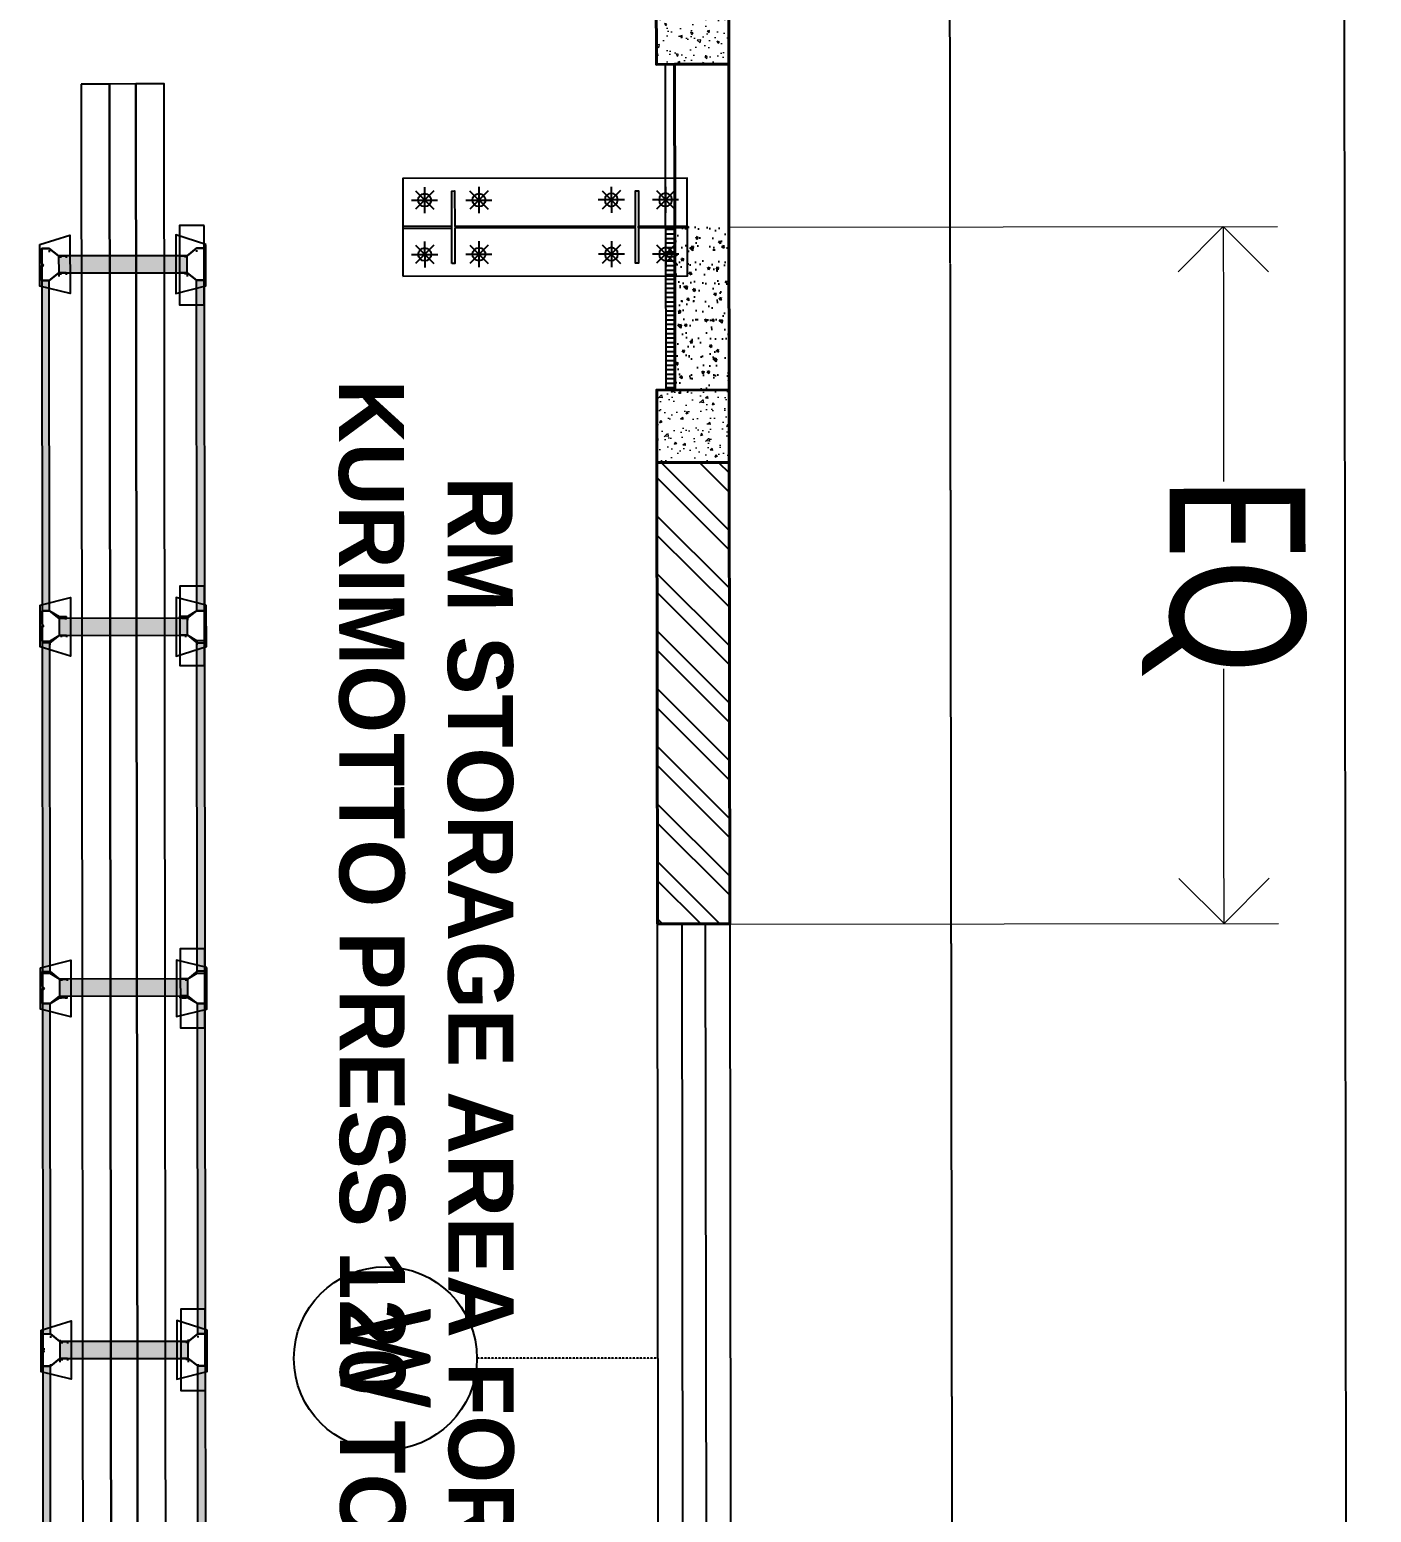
# Model space of a CAD drawing. Header units: feet. Extents: x -99009 to 3252343, y -11094690 to 9035152.
# Drawn here: x 2527069 to 2530777, y -1947488 to -1943391 of the extents above; entities that cross this region are included whole.
import ezdxf

# ---------------------------------------------------------------- set-up
doc = ezdxf.new("R2010")
doc.units = ezdxf.units.FT
doc.header["$PDSIZE"] = -1
doc.linetypes.add('HIDDEN', pattern=[0.375, 0.25, -0.125])
for name, color, linetype in [('1', 1, 'Continuous'), ('HATCH', 252, 'Continuous'), ('TEXT DETAILS', 190, 'Continuous'), ('WALL DIMENSIONS', 40, 'Continuous'), ('WINDOW', 5, 'Continuous')]:
    doc.layers.add(name, color=color, linetype=linetype)
for name, color, linetype, lineweight in [('DIMENTIONS', 33, 'Continuous', 15), ('ELEVATION', 2, 'Continuous', 25), ('RCC', 3, 'Continuous', 40), ('ROAD', 134, 'Continuous', 0), ('WALL', 10, 'Continuous', 40)]:
    doc.layers.add(name, color=color, linetype=linetype, lineweight=lineweight)
doc.layers.add('HATCH WALL', color=7, linetype='Continuous', true_color=0x7d7d7d)
doc.styles.add('CALIBRI', font='calibri.ttf', dxfattribs={"width": 0.8})
doc.styles.get("Standard").update_dxf_attribs({"font": 'GOTHICB.TTF'})
doc.dimstyles.new('MERAKI 150', dxfattribs={"dimtxt": 375, "dimasz": 250, "dimexe": 150, "dimexo": 0, "dimgap": 0, "dimtad": 0, "dimdec": 0, "dimzin": 0, "dimdsep": 46, "dimtxsty": 'CALIBRI', "dimblk": 'OPEN90', "dimcen": 0, "dimclrd": 8, "dimclre": 8, "dimclrt": 256, "dimadec": 0, "dimazin": 0, "dimtfac": 1, "dimtdec": 0, "dimtix": 1, "dimtofl": 0, "dimtmove": 0, "dimatfit": 0, "dimldrblk": 'OPEN90', "dimfxl": 1, "dimtolj": 1, "dimtzin": 0, "dimlwd": -1, "dimlwe": -1, "dimarcsym": 1})
pattern_1 = [(270, (-3125, -67.5), (12.5, -5e-15), [])]
pattern_2 = [(45, (612769.12, -85329.73), (-79.549513, 79.549513), []), (45, (612822.15, -85329.73), (-79.549513, 79.549513), [])]
pattern_3 = [(230, (46526.59, -1654.01), (-71.72602, 6.27521), [7.5, -82.5]), (175, (46526.59, -1654.01), (13.87513, -75.21921), [6, -66]), (280.45144, (46520.61, -1653.485), (-57.85088, -68.944), [6.37402, -70.11421]), (226.1842, (46526.59, -1674.01), (-106.72413, 16.55193), [11.25, -123.75]), (276.63564, (46517.7, -1672.63), (-93.4662, -97.41186), [9.56103, -105.17138]), (171.18416, (46526.59, -1674.01), (-93.4662, -97.41186), [9, -99]), (201, (46516.59, -1669.01), (-59.690705, 40.26189), [7.5, -82.5]), (146, (46516.59, -1669.01), (-24.33153, -72.515), [6, -66]), (251.45144, (46511.615, -1665.65), (-84.02224, -32.25312), [6.37402, -70.11421]), (217.5, (46526.59, -1654.008), (-1.215986, -33.289385), [0, -65.2, 0, -67, 0, -66.25]), (187.5, (46526.59, -1654.008), (-26.306954, -39.44117), [0, -38.2, 0, -63.7, 0, -25.25]), (147.5, (46548.89, -1654.008), (-53.382244, 2.255487), [0, -25, 0, -78, 0, -103.5]), (137.5, (46558.89, -1654.01), (-58.318617, -10.0105), [0, -32.5, 0, -51.8, 0, -73.5])]

# ---------------------------------------------------------------- blocks, each defined once
blk = doc.blocks.new('_Open90')
at = {"color": 0, "linetype": 'ByBlock', "lineweight": -2}
for p, q in [((-0.5, 0.5), (0, 0)), ((0, 0), (-1, 0)), ((0, 0), (-0.5, -0.5))]:
    blk.add_line(p, q, dxfattribs=at)
blk = doc.blocks.new('*D177')
at = {"layer": 'Defpoints', "color": 0, "transparency": 16777216}
for p in [(1926, 1366.2), (0, 0), (1926, 0)]:
    blk.add_point(p, dxfattribs=at)
at = {"layer": 'DIMENTIONS', "color": 8, "transparency": 16777216}
for p, q in [((0, 0), (0, 1516.2)), ((1926, 0), (1926, 1516.2)), ((250, 1366.2), (704.2, 1366.2)), ((1676, 1366.2), (1221.8, 1366.2))]:
    blk.add_line(p, q, dxfattribs=at)
at = {"layer": 'DIMENTIONS', "color": 8, "linetype": 'ByBlock', "transparency": 16777216, "xscale": 250, "yscale": 250, "zscale": 250}
for p, rotation in [((0, 1366.2), 179.9999999999762), ((1926, 1366.2), 359.9999999999762)]:
    blk.add_blockref('_Open90', p, dxfattribs=dict(at, rotation=rotation))
at = {"layer": 'DIMENTIONS', "transparency": 16777216, "insert": (963, 1366.2), "char_height": 375, "attachment_point": 5, "style": 'CALIBRI'}
blk.add_mtext('\\A1;\\A1;EQ', dxfattribs=at)
blk = doc.blocks.new('*D178')
at = {"layer": 'Defpoints', "color": 0, "transparency": 16777216}
for p in [(4325, 1366.2), (4325, 0), (6250, 0)]:
    blk.add_point(p, dxfattribs=at)
at = {"layer": 'DIMENTIONS', "color": 8, "transparency": 16777216}
for p, q in [((4325, 0), (4325, 1516.2)), ((6250, 0), (6250, 1516.2)), ((4575, 1366.2), (5028.7, 1366.2)), ((6000, 1366.2), (5546.3, 1366.2))]:
    blk.add_line(p, q, dxfattribs=at)
at = {"layer": 'DIMENTIONS', "color": 8, "linetype": 'ByBlock', "transparency": 16777216, "xscale": 250, "yscale": 250, "zscale": 250}
for p, rotation in [((4325, 1366.2), 179.9999999983568), ((6250, 1366.2), 359.9999999983567)]:
    blk.add_blockref('_Open90', p, dxfattribs=dict(at, rotation=rotation))
at = {"layer": 'DIMENTIONS', "transparency": 16777216, "insert": (5287.5, 1366.2), "char_height": 375, "attachment_point": 5, "rotation": 360, "style": 'CALIBRI'}
blk.add_mtext('\\A1;\\A1;EQ', dxfattribs=at)
blk = doc.blocks.new('W-3')
for p, q in [((1200, 32.5), (-1200, 32.5)), ((1200, -32.5), (-1200, -32.5))]:
    blk.add_line(p, q)
blk.add_lwpolyline([(-1200, 100), (1200, 100), (1200, -100), (-1200, -100)], close=True)
blk = doc.blocks.new('RCC COLUMN')
at = {"layer": 'ROAD'}
h = blk.add_hatch(dxfattribs=at)
h.set_pattern_fill('AR-CONC', color=252, scale=10)
h.set_pattern_definition([(50, (-23146.816, 205572.735), (71.726018, -6.275213), [7.5, -82.5]), (355, (-23146.82, 205572.735), (-13.875133, 75.219213), [6, -66]), (100.451444, (-23140.84, 205572.21), (57.850885, 68.944), [6.37402, -70.11421]), (46.1842, (-23146.82, 205592.735), (106.724133, -16.551928), [11.25, -123.75]), (96.635635, (-23137.92, 205591.36), (93.466195, 97.41186), [9.561034, -105.171376]), (351.184164, (-23146.82, 205592.73), (93.466195, 97.41186), [9, -99]), (21, (-23136.816, 205587.735), (59.690705, -40.261889), [7.5, -82.5]), (326, (-23136.82, 205587.735), (24.331533, 72.515005), [6, -66]), (71.451445, (-23131.84, 205584.38), (84.022238, 32.253115), [6.37402, -70.11421]), (37.5, (-23146.816, 205572.735), (1.2159855, 33.2893854), [0, -65.2, 0, -67, 0, -66.25]), (7.5, (-23146.816, 205572.735), (26.306954, 39.441171), [0, -38.2, 0, -63.7, 0, -25.25]), (327.5, (-23169.116, 205572.735), (53.3822436, -2.2554872), [0, -25, 0, -78, 0, -103.5]), (317.5, (-23179.116, 205572.735), (58.318617, 10.010498), [0, -32.5, 0, -51.8, 0, -73.5])])
h.paths.add_polyline_path([(-100, -115), (100, -115), (100, 85), (-100, 85)])
at = {"layer": 'RCC'}
blk.add_lwpolyline([(-100, -115), (100, -115), (100, 85), (-100, 85)], close=True, dxfattribs=at)
blk = doc.blocks.new('W')
at = {"layer": 'TEXT DETAILS', "linetype": 'HIDDEN', "ltscale": 0.5}
blk.add_lwpolyline([(0, 0), (0, -500)], dxfattribs=at)
at = {"layer": 'TEXT DETAILS'}
blk.add_circle((0, -753), 253, dxfattribs=at)
at = {"layer": 'TEXT DETAILS', "insert": (0, -753), "char_height": 250, "width": 261.905, "attachment_point": 5, "style": 'CALIBRI'}
blk.add_mtext('W', dxfattribs=at)
blk = doc.blocks.new('RM Stand 1')
at = {"transparency": 33554687}
for color, points in [(256, [(733127.3, -1125512.3), (734040.4, -1125491.4), (733127.3, -1125491.4)]), (256, [(733127.3, -1125512.3), (734040.4, -1125512.3), (734040.4, -1125491.4)]), (256, [(734129, -1125512.3), (735036.9, -1125491.4), (734129, -1125491.4)]), (256, [(734129, -1125512.3), (735036.9, -1125512.3), (735036.9, -1125491.4)]), (256, [(735125.6, -1125512.3), (736038.6, -1125491.4), (735125.6, -1125491.4)]), (256, [(735125.6, -1125512.3), (736038.6, -1125512.3), (736038.6, -1125491.4)]), (256, [(736127.3, -1125512.3), (737040.4, -1125491.4), (736127.3, -1125491.4)]), (256, [(736127.3, -1125512.3), (737040.4, -1125512.3), (737040.4, -1125491.4)]), (1, [(733106.4, -1125893.2), (733059.5, -1125538.4), (733059.5, -1125893.2)]), (1, [(733106.4, -1125893.2), (733106.4, -1125538.4), (733059.5, -1125538.4)]), (1, [(734108.2, -1125893.2), (734061.2, -1125538.4), (734061.2, -1125893.2)]), (1, [(734108.2, -1125893.2), (734108.2, -1125538.4), (734061.2, -1125538.4)]), (1, [(734108.2, -1125893.2), (734061.2, -1125538.4), (734061.2, -1125893.2)]), (1, [(734108.2, -1125893.2), (734108.2, -1125538.4), (734061.2, -1125538.4)]), (1, [(735104.7, -1125893.2), (735057.7, -1125538.4), (735057.7, -1125893.2)]), (1, [(735104.7, -1125893.2), (735104.7, -1125538.4), (735057.7, -1125538.4)]), (1, [(735104.7, -1125893.2), (735057.7, -1125538.4), (735057.7, -1125893.2)]), (1, [(735104.7, -1125893.2), (735104.7, -1125538.4), (735057.7, -1125538.4)]), (1, [(736106.4, -1125893.2), (736059.5, -1125538.4), (736059.5, -1125893.2)]), (1, [(736106.4, -1125893.2), (736106.4, -1125538.4), (736059.5, -1125538.4)]), (1, [(736106.4, -1125893.2), (736059.5, -1125538.4), (736059.5, -1125893.2)]), (1, [(736106.4, -1125893.2), (736106.4, -1125538.4), (736059.5, -1125538.4)]), (256, [(733127.3, -1125940.1), (734040.4, -1125919.2), (733127.3, -1125919.2)]), (256, [(733127.3, -1125940.1), (734040.4, -1125940.1), (734040.4, -1125919.2)]), (256, [(734129, -1125940.1), (735036.9, -1125919.2), (734129, -1125919.2)]), (256, [(734129, -1125940.1), (735036.9, -1125940.1), (735036.9, -1125919.2)]), (256, [(735125.6, -1125940.1), (736038.6, -1125919.2), (735125.6, -1125919.2)]), (256, [(735125.6, -1125940.1), (736038.6, -1125940.1), (736038.6, -1125919.2)]), (256, [(736127.3, -1125940.1), (737040.4, -1125919.2), (736127.3, -1125919.2)]), (256, [(736127.3, -1125940.1), (737040.4, -1125940.1), (737040.4, -1125919.2)])]:
    blk.add_hatch(color=color, dxfattribs=at).paths.add_polyline_path(points)
for points in [[(732976, -1125491.4), (732976, -1125559.3), (733195.1, -1125559.3), (733195.1, -1125491.4), (732976, -1125491.4)], [(733028.2, -1125486.2), (733002.1, -1125569.7), (733163.8, -1125569.7), (733143, -1125486.2), (733028.2, -1125486.2)], [(733127.3, -1125491.4), (734040.4, -1125491.4), (734040.4, -1125512.3), (733127.3, -1125512.3), (733127.3, -1125491.4), (733038.6, -1125491.4)], [(733038.6, -1125512.3), (733038.6, -1125491.4), (733038.6, -1125512.3)], [(733038.6, -1125491.4), (733080.4, -1125491.4), (733038.6, -1125491.4)], [(733059.5, -1125538.4), (733038.6, -1125512.3), (733059.5, -1125538.4)], [(733043.8, -1125512.3), (733049, -1125512.3)], [(733080.4, -1125491.4), (733085.6, -1125491.4), (733080.4, -1125491.4)], [(733085.6, -1125491.4), (733090.8, -1125491.4), (733085.6, -1125491.4)], [(733090.8, -1125491.4), (733127.3, -1125491.4), (733090.8, -1125491.4)], [(733127.3, -1125512.3), (733106.4, -1125538.4), (733127.3, -1125512.3)], [(733127.3, -1125491.4), (733127.3, -1125512.3), (733127.3, -1125491.4)], [(733972.5, -1125491.4), (733972.5, -1125559.3), (734191.7, -1125559.3), (734191.7, -1125491.4), (733972.5, -1125491.4)], [(733972.5, -1125491.4), (733972.5, -1125559.3), (734191.7, -1125559.3), (734191.7, -1125491.4), (733972.5, -1125491.4)], [(734024.7, -1125486.2), (734003.8, -1125569.7), (734165.6, -1125569.7), (734139.5, -1125486.2), (734024.7, -1125486.2)], [(734024.7, -1125486.2), (734003.8, -1125569.7), (734165.6, -1125569.7), (734139.5, -1125486.2), (734024.7, -1125486.2)], [(734129, -1125491.4), (735036.9, -1125491.4), (735036.9, -1125512.3), (734129, -1125512.3), (734129, -1125491.4), (734040.4, -1125491.4)], [(734040.4, -1125512.3), (734040.4, -1125491.4), (734040.4, -1125512.3)], [(734040.4, -1125491.4), (734076.9, -1125491.4), (734040.4, -1125491.4)], [(734040.4, -1125491.4), (734129, -1125491.4)], [(734040.4, -1125512.3), (734040.4, -1125491.4), (734040.4, -1125512.3)], [(734040.4, -1125491.4), (734076.9, -1125491.4), (734040.4, -1125491.4)], [(734061.2, -1125538.4), (734040.4, -1125512.3), (734056, -1125538.4)], [(734061.2, -1125538.4), (734040.4, -1125512.3), (734056, -1125538.4)], [(734076.9, -1125491.4), (734082.1, -1125491.4), (734076.9, -1125491.4)], [(734076.9, -1125491.4), (734082.1, -1125491.4), (734076.9, -1125491.4)], [(734082.1, -1125491.4), (734087.3, -1125491.4), (734082.1, -1125491.4)], [(734082.1, -1125491.4), (734087.3, -1125491.4), (734082.1, -1125491.4)], [(734123.8, -1125491.4), (734087.3, -1125491.4), (734129, -1125491.4)], [(734123.8, -1125491.4), (734087.3, -1125491.4), (734129, -1125491.4)], [(734123.8, -1125512.3), (734108.2, -1125538.4), (734129, -1125512.3)], [(734123.8, -1125512.3), (734108.2, -1125538.4), (734129, -1125512.3)], [(734123.8, -1125491.4), (734123.8, -1125512.3)], [(734123.8, -1125491.4), (734123.8, -1125512.3)], [(734123.8, -1125512.3), (734129, -1125512.3)], [(734123.8, -1125512.3), (734129, -1125512.3)], [(734129, -1125512.3), (734129, -1125491.4)], [(734129, -1125512.3), (734129, -1125491.4)], [(734129, -1125512.3), (734134.3, -1125512.3)], [(734129, -1125512.3), (734134.3, -1125512.3)], [(734974.3, -1125491.4), (734974.3, -1125559.3), (735193.4, -1125559.3), (735193.4, -1125491.4), (734974.3, -1125491.4)], [(734974.3, -1125491.4), (734974.3, -1125559.3), (735193.4, -1125559.3), (735193.4, -1125491.4), (734974.3, -1125491.4)], [(735026.4, -1125486.2), (735005.6, -1125569.7), (735162.1, -1125569.7), (735141.2, -1125486.2), (735026.4, -1125486.2)], [(735026.4, -1125486.2), (735005.6, -1125569.7), (735162.1, -1125569.7), (735141.2, -1125486.2), (735026.4, -1125486.2)], [(735125.6, -1125491.4), (736038.6, -1125491.4), (736038.6, -1125512.3), (735125.6, -1125512.3), (735125.6, -1125491.4), (735036.9, -1125491.4)], [(735036.9, -1125491.4), (735036.9, -1125512.3)], [(735042.1, -1125491.4), (735078.6, -1125491.4), (735036.9, -1125491.4)], [(735036.9, -1125491.4), (735125.6, -1125491.4)], [(735036.9, -1125491.4), (735036.9, -1125512.3)], [(735042.1, -1125491.4), (735078.6, -1125491.4), (735036.9, -1125491.4)], [(735036.9, -1125512.3), (735057.7, -1125538.4)], [(735036.9, -1125512.3), (735057.7, -1125538.4)], [(735042.1, -1125512.3), (735042.1, -1125491.4)], [(735042.1, -1125512.3), (735042.1, -1125491.4)], [(735057.7, -1125538.4), (735042.1, -1125512.3)], [(735057.7, -1125538.4), (735042.1, -1125512.3)], [(735078.6, -1125491.4), (735083.8, -1125491.4), (735078.6, -1125491.4)], [(735078.6, -1125491.4), (735083.8, -1125491.4), (735078.6, -1125491.4)], [(735083.8, -1125491.4), (735089, -1125491.4), (735083.8, -1125491.4)], [(735083.8, -1125491.4), (735089, -1125491.4), (735083.8, -1125491.4)], [(735089, -1125491.4), (735125.6, -1125491.4), (735089, -1125491.4)], [(735089, -1125491.4), (735125.6, -1125491.4), (735089, -1125491.4)], [(735125.6, -1125512.3), (735104.7, -1125538.4)], [(735125.6, -1125512.3), (735104.7, -1125538.4)], [(735125.6, -1125512.3), (735109.9, -1125538.4)], [(735125.6, -1125512.3), (735109.9, -1125538.4)], [(735125.6, -1125491.4), (735125.6, -1125512.3), (735125.6, -1125491.4)], [(735125.6, -1125491.4), (735125.6, -1125512.3), (735125.6, -1125491.4)], [(735970.8, -1125491.4), (735970.8, -1125559.3), (736195.1, -1125559.3), (736195.1, -1125491.4), (735970.8, -1125491.4)], [(735970.8, -1125491.4), (735970.8, -1125559.3), (736195.1, -1125559.3), (736195.1, -1125491.4), (735970.8, -1125491.4)], [(736028.2, -1125486.2), (736002.1, -1125569.7), (736163.8, -1125569.7), (736143, -1125486.2), (736028.2, -1125486.2)], [(736028.2, -1125486.2), (736002.1, -1125569.7), (736163.8, -1125569.7), (736143, -1125486.2), (736028.2, -1125486.2)], [(736127.3, -1125491.4), (737040.4, -1125491.4), (737040.4, -1125512.3), (736127.3, -1125512.3), (736127.3, -1125491.4), (736038.6, -1125491.4)], [(736038.6, -1125512.3), (736038.6, -1125491.4), (736038.6, -1125512.3)], [(736038.6, -1125491.4), (736080.4, -1125491.4), (736038.6, -1125491.4)], [(736038.6, -1125491.4), (736127.3, -1125491.4)], [(736038.6, -1125512.3), (736038.6, -1125491.4), (736038.6, -1125512.3)], [(736038.6, -1125491.4), (736080.4, -1125491.4), (736038.6, -1125491.4)], [(736059.5, -1125538.4), (736038.6, -1125512.3), (736059.5, -1125538.4)], [(736059.5, -1125538.4), (736038.6, -1125512.3), (736059.5, -1125538.4)], [(736043.8, -1125512.3), (736049, -1125512.3)], [(736043.8, -1125512.3), (736049, -1125512.3)], [(736080.4, -1125491.4), (736085.6, -1125491.4)], [(736080.4, -1125491.4), (736085.6, -1125491.4)], [(736085.6, -1125491.4), (736127.3, -1125491.4), (736085.6, -1125491.4)], [(736085.6, -1125491.4), (736127.3, -1125491.4), (736085.6, -1125491.4)], [(736127.3, -1125512.3), (736106.4, -1125538.4), (736127.3, -1125512.3)], [(736127.3, -1125512.3), (736106.4, -1125538.4), (736127.3, -1125512.3)], [(736122.1, -1125512.3), (736127.3, -1125512.3)], [(736122.1, -1125512.3), (736127.3, -1125512.3)], [(736127.3, -1125491.4), (736127.3, -1125512.3), (736127.3, -1125491.4)], [(736127.3, -1125491.4), (736127.3, -1125512.3), (736127.3, -1125491.4)], [(733059.5, -1125543.6), (733059.5, -1125538.4), (733059.5, -1125543.6)], [(733106.4, -1125893.2), (733106.4, -1125538.4), (733059.5, -1125538.4), (733059.5, -1125893.2), (733106.4, -1125893.2)], [(733059.5, -1125554), (733059.5, -1125548.8), (733059.5, -1125543.6), (733059.5, -1125548.8), (733059.5, -1125554)], [(733059.5, -1125543.6), (733064.7, -1125543.6)], [(733059.5, -1125554), (733059.5, -1125559.3), (733059.5, -1125554)], [(733106.4, -1125538.4), (733111.7, -1125538.4)], [(733106.4, -1125538.4), (733106.4, -1125543.6), (733106.4, -1125538.4)], [(733106.4, -1125554), (733106.4, -1125548.8), (733106.4, -1125543.6), (733106.4, -1125548.8), (733106.4, -1125554)], [(733106.4, -1125543.6), (733111.7, -1125543.6)], [(733106.4, -1125543.6), (733111.7, -1125543.6)], [(733106.4, -1125554), (733106.4, -1125559.3), (733106.4, -1125554)], [(733111.7, -1125538.4), (733116.9, -1125538.4)], [(734056, -1125543.6), (734061.2, -1125543.6), (734061.2, -1125538.4)], [(734056, -1125538.4), (734056, -1125543.6)], [(734056, -1125538.4), (734061.2, -1125538.4)], [(734056, -1125543.6), (734061.2, -1125543.6), (734061.2, -1125538.4)], [(734056, -1125538.4), (734056, -1125543.6)], [(734056, -1125538.4), (734061.2, -1125538.4)], [(734056, -1125554), (734061.2, -1125554), (734061.2, -1125548.8), (734061.2, -1125543.6)], [(734056, -1125543.6), (734056, -1125548.8), (734056, -1125554)], [(734056, -1125543.6), (734061.2, -1125543.6)], [(734056, -1125554), (734061.2, -1125554), (734061.2, -1125548.8), (734061.2, -1125543.6)], [(734056, -1125543.6), (734056, -1125548.8), (734056, -1125554)], [(734056, -1125543.6), (734061.2, -1125543.6)], [(734061.2, -1125554), (734056, -1125554), (734056, -1125559.3)], [(734061.2, -1125554), (734061.2, -1125559.3), (734056, -1125559.3)], [(734061.2, -1125554), (734056, -1125554), (734056, -1125559.3)], [(734061.2, -1125554), (734061.2, -1125559.3), (734056, -1125559.3)], [(734061.2, -1125538.4), (734066.4, -1125538.4)], [(734108.2, -1125893.2), (734108.2, -1125538.4), (734061.2, -1125538.4), (734061.2, -1125893.2), (734108.2, -1125893.2)], [(734061.2, -1125538.4), (734066.4, -1125538.4)], [(734108.2, -1125893.2), (734108.2, -1125538.4), (734061.2, -1125538.4), (734061.2, -1125893.2), (734108.2, -1125893.2)], [(734108.2, -1125538.4), (734108.2, -1125543.6), (734108.2, -1125538.4)], [(734108.2, -1125538.4), (734108.2, -1125543.6), (734108.2, -1125538.4)], [(734108.2, -1125554), (734108.2, -1125548.8), (734108.2, -1125543.6), (734108.2, -1125548.8), (734108.2, -1125554)], [(734108.2, -1125543.6), (734113.4, -1125543.6)], [(734108.2, -1125543.6), (734113.4, -1125543.6)], [(734108.2, -1125554), (734108.2, -1125548.8), (734108.2, -1125543.6), (734108.2, -1125548.8), (734108.2, -1125554)], [(734108.2, -1125543.6), (734113.4, -1125543.6)], [(734108.2, -1125543.6), (734113.4, -1125543.6)], [(734108.2, -1125554), (734108.2, -1125559.3), (734108.2, -1125554)], [(734108.2, -1125554), (734108.2, -1125559.3), (734108.2, -1125554)], [(735057.7, -1125543.6), (735057.7, -1125538.4), (735057.7, -1125543.6)], [(735104.7, -1125893.2), (735104.7, -1125538.4), (735057.7, -1125538.4), (735057.7, -1125893.2), (735104.7, -1125893.2)], [(735057.7, -1125543.6), (735057.7, -1125538.4), (735057.7, -1125543.6)], [(735104.7, -1125893.2), (735104.7, -1125538.4), (735057.7, -1125538.4), (735057.7, -1125893.2), (735104.7, -1125893.2)], [(735057.7, -1125554), (735057.7, -1125548.8), (735057.7, -1125543.6), (735057.7, -1125548.8), (735057.7, -1125554)], [(735057.7, -1125543.6), (735063, -1125543.6)], [(735057.7, -1125554), (735057.7, -1125548.8), (735057.7, -1125543.6), (735057.7, -1125548.8), (735057.7, -1125554)], [(735057.7, -1125543.6), (735063, -1125543.6)], [(735057.7, -1125554), (735057.7, -1125559.3), (735057.7, -1125554)], [(735057.7, -1125554), (735057.7, -1125559.3), (735057.7, -1125554)], [(735104.7, -1125538.4), (735104.7, -1125543.6)], [(735109.9, -1125538.4), (735109.9, -1125543.6), (735104.7, -1125543.6)], [(735104.7, -1125538.4), (735104.7, -1125543.6)], [(735109.9, -1125538.4), (735109.9, -1125543.6), (735104.7, -1125543.6)], [(735104.7, -1125554), (735109.9, -1125554), (735109.9, -1125548.8), (735109.9, -1125543.6)], [(735104.7, -1125543.6), (735104.7, -1125548.8), (735104.7, -1125554)], [(735104.7, -1125543.6), (735109.9, -1125543.6)], [(735104.7, -1125554), (735109.9, -1125554), (735109.9, -1125548.8), (735109.9, -1125543.6)], [(735104.7, -1125543.6), (735104.7, -1125548.8), (735104.7, -1125554)], [(735104.7, -1125543.6), (735109.9, -1125543.6)], [(735109.9, -1125554), (735104.7, -1125554), (735104.7, -1125559.3)], [(735109.9, -1125554), (735109.9, -1125559.3), (735104.7, -1125559.3)], [(735109.9, -1125554), (735104.7, -1125554), (735104.7, -1125559.3)], [(735109.9, -1125554), (735109.9, -1125559.3), (735104.7, -1125559.3)], [(736054.3, -1125538.4), (736059.5, -1125538.4)], [(736054.3, -1125538.4), (736059.5, -1125538.4)], [(736059.5, -1125543.6), (736059.5, -1125538.4), (736059.5, -1125543.6)], [(736059.5, -1125538.4), (736064.7, -1125538.4)], [(736106.4, -1125893.2), (736106.4, -1125538.4), (736059.5, -1125538.4), (736059.5, -1125893.2), (736106.4, -1125893.2)], [(736059.5, -1125543.6), (736059.5, -1125538.4), (736059.5, -1125543.6)], [(736059.5, -1125538.4), (736064.7, -1125538.4)], [(736106.4, -1125893.2), (736106.4, -1125538.4), (736059.5, -1125538.4), (736059.5, -1125893.2), (736106.4, -1125893.2)], [(736059.5, -1125554), (736059.5, -1125548.8), (736059.5, -1125543.6), (736059.5, -1125548.8), (736059.5, -1125554)], [(736059.5, -1125543.6), (736064.7, -1125543.6)], [(736059.5, -1125554), (736059.5, -1125548.8), (736059.5, -1125543.6), (736059.5, -1125548.8), (736059.5, -1125554)], [(736059.5, -1125543.6), (736064.7, -1125543.6)], [(736059.5, -1125554), (736059.5, -1125559.3), (736059.5, -1125554)], [(736059.5, -1125554), (736059.5, -1125559.3), (736059.5, -1125554)], [(736106.4, -1125538.4), (736111.7, -1125538.4)], [(736106.4, -1125538.4), (736106.4, -1125543.6), (736106.4, -1125538.4)], [(736106.4, -1125538.4), (736111.7, -1125538.4)], [(736106.4, -1125538.4), (736106.4, -1125543.6), (736106.4, -1125538.4)], [(736106.4, -1125554), (736106.4, -1125548.8), (736106.4, -1125543.6), (736106.4, -1125548.8), (736106.4, -1125554)], [(736106.4, -1125543.6), (736111.7, -1125543.6)], [(736106.4, -1125543.6), (736111.7, -1125543.6)], [(736106.4, -1125554), (736106.4, -1125548.8), (736106.4, -1125543.6), (736106.4, -1125548.8), (736106.4, -1125554)], [(736106.4, -1125543.6), (736111.7, -1125543.6)], [(736106.4, -1125543.6), (736111.7, -1125543.6)], [(736106.4, -1125554), (736106.4, -1125559.3), (736106.4, -1125554)], [(736106.4, -1125554), (736106.4, -1125559.3), (736106.4, -1125554)], [(736111.7, -1125538.4), (736116.9, -1125538.4)], [(736111.7, -1125538.4), (736116.9, -1125538.4)], [(733059.5, -1125559.3), (733064.7, -1125559.3)], [(733106.4, -1125559.3), (733111.7, -1125559.3)], [(734108.2, -1125559.3), (734113.4, -1125559.3)], [(734108.2, -1125559.3), (734113.4, -1125559.3)], [(735057.7, -1125559.3), (735063, -1125559.3)], [(735057.7, -1125559.3), (735063, -1125559.3)], [(736059.5, -1125559.3), (736064.7, -1125559.3)], [(736059.5, -1125559.3), (736064.7, -1125559.3)], [(736106.4, -1125559.3), (736111.7, -1125559.3)], [(736106.4, -1125559.3), (736111.7, -1125559.3)], [(732584.7, -1125679.2), (738584.7, -1125679.2), (738584.7, -1125601), (732584.7, -1125601), (732584.7, -1125679.2)], [(732584.7, -1125752.3), (738584.7, -1125752.3), (738584.7, -1125679.2), (732584.7, -1125679.2), (732584.7, -1125752.3)], [(732584.7, -1125830.6), (738584.7, -1125830.6), (738584.7, -1125752.3), (732584.7, -1125752.3), (732584.7, -1125830.6)], [(733028.2, -1125945.3), (733002.1, -1125861.9), (733163.8, -1125861.9), (733143, -1125945.3), (733028.2, -1125945.3)], [(733059.5, -1125877.5), (733059.5, -1125872.3), (733059.5, -1125877.5)], [(733059.5, -1125872.3), (733064.7, -1125872.3)], [(733059.5, -1125877.5), (733059.5, -1125882.7), (733059.5, -1125887.9), (733059.5, -1125882.7), (733059.5, -1125877.5)], [(733106.4, -1125877.5), (733106.4, -1125872.3), (733106.4, -1125877.5)], [(733106.4, -1125872.3), (733111.7, -1125872.3)], [(733106.4, -1125877.5), (733106.4, -1125882.7), (733106.4, -1125887.9), (733106.4, -1125882.7), (733106.4, -1125877.5)], [(734024.7, -1125945.3), (734003.8, -1125861.9), (734165.6, -1125861.9), (734139.5, -1125945.3), (734024.7, -1125945.3)], [(734024.7, -1125945.3), (734003.8, -1125861.9), (734165.6, -1125861.9), (734139.5, -1125945.3), (734024.7, -1125945.3)], [(734061.2, -1125877.5), (734056, -1125877.5), (734056, -1125872.3)], [(734061.2, -1125877.5), (734061.2, -1125872.3), (734056, -1125872.3)], [(734061.2, -1125877.5), (734056, -1125877.5), (734056, -1125872.3)], [(734061.2, -1125877.5), (734061.2, -1125872.3), (734056, -1125872.3)], [(734056, -1125877.5), (734061.2, -1125877.5), (734061.2, -1125882.7), (734061.2, -1125887.9)], [(734056, -1125887.9), (734056, -1125882.7), (734056, -1125877.5)], [(734056, -1125877.5), (734061.2, -1125877.5), (734061.2, -1125882.7), (734061.2, -1125887.9)], [(734056, -1125887.9), (734056, -1125882.7), (734056, -1125877.5)], [(734108.2, -1125877.5), (734108.2, -1125872.3), (734108.2, -1125877.5)], [(734108.2, -1125872.3), (734113.4, -1125872.3)], [(734108.2, -1125877.5), (734108.2, -1125872.3), (734108.2, -1125877.5)], [(734108.2, -1125872.3), (734113.4, -1125872.3)], [(734108.2, -1125877.5), (734108.2, -1125882.7), (734108.2, -1125887.9), (734108.2, -1125882.7), (734108.2, -1125877.5)], [(734108.2, -1125877.5), (734108.2, -1125882.7), (734108.2, -1125887.9), (734108.2, -1125882.7), (734108.2, -1125877.5)], [(735026.4, -1125945.3), (735005.6, -1125861.9), (735162.1, -1125861.9), (735141.2, -1125945.3), (735026.4, -1125945.3)], [(735026.4, -1125945.3), (735005.6, -1125861.9), (735162.1, -1125861.9), (735141.2, -1125945.3), (735026.4, -1125945.3)], [(735057.7, -1125877.5), (735057.7, -1125872.3), (735057.7, -1125877.5)], [(735057.7, -1125872.3), (735063, -1125872.3)], [(735057.7, -1125877.5), (735057.7, -1125872.3), (735057.7, -1125877.5)], [(735057.7, -1125872.3), (735063, -1125872.3)], [(735057.7, -1125877.5), (735057.7, -1125882.7), (735057.7, -1125887.9), (735057.7, -1125882.7), (735057.7, -1125877.5)], [(735057.7, -1125877.5), (735057.7, -1125882.7), (735057.7, -1125887.9), (735057.7, -1125882.7), (735057.7, -1125877.5)], [(735109.9, -1125877.5), (735104.7, -1125877.5), (735104.7, -1125872.3)], [(735109.9, -1125877.5), (735109.9, -1125872.3), (735104.7, -1125872.3)], [(735109.9, -1125877.5), (735104.7, -1125877.5), (735104.7, -1125872.3)], [(735109.9, -1125877.5), (735109.9, -1125872.3), (735104.7, -1125872.3)], [(735104.7, -1125877.5), (735109.9, -1125877.5), (735109.9, -1125882.7), (735109.9, -1125887.9)], [(735104.7, -1125887.9), (735104.7, -1125882.7), (735104.7, -1125877.5)], [(735104.7, -1125877.5), (735109.9, -1125877.5), (735109.9, -1125882.7), (735109.9, -1125887.9)], [(735104.7, -1125887.9), (735104.7, -1125882.7), (735104.7, -1125877.5)], [(736028.2, -1125945.3), (736002.1, -1125861.9), (736163.8, -1125861.9), (736143, -1125945.3), (736028.2, -1125945.3)], [(736028.2, -1125945.3), (736002.1, -1125861.9), (736163.8, -1125861.9), (736143, -1125945.3), (736028.2, -1125945.3)], [(736059.5, -1125877.5), (736059.5, -1125872.3), (736059.5, -1125877.5)], [(736059.5, -1125872.3), (736064.7, -1125872.3)], [(736059.5, -1125877.5), (736059.5, -1125872.3), (736059.5, -1125877.5)], [(736059.5, -1125872.3), (736064.7, -1125872.3)], [(736059.5, -1125877.5), (736059.5, -1125882.7), (736059.5, -1125887.9), (736059.5, -1125882.7), (736059.5, -1125877.5)], [(736059.5, -1125877.5), (736059.5, -1125882.7), (736059.5, -1125887.9), (736059.5, -1125882.7), (736059.5, -1125877.5)], [(736106.4, -1125877.5), (736106.4, -1125872.3), (736106.4, -1125877.5)], [(736106.4, -1125872.3), (736111.7, -1125872.3)], [(736106.4, -1125877.5), (736106.4, -1125872.3), (736106.4, -1125877.5)], [(736106.4, -1125872.3), (736111.7, -1125872.3)], [(736106.4, -1125877.5), (736106.4, -1125882.7), (736106.4, -1125887.9), (736106.4, -1125882.7), (736106.4, -1125877.5)], [(736106.4, -1125877.5), (736106.4, -1125882.7), (736106.4, -1125887.9), (736106.4, -1125882.7), (736106.4, -1125877.5)], [(733059.5, -1125893.2), (733038.6, -1125919.2), (733059.5, -1125893.2)], [(733038.6, -1125919.2), (733038.6, -1125940.1), (733038.6, -1125919.2)], [(733043.8, -1125919.2), (733049, -1125919.2)], [(733059.5, -1125887.9), (733064.7, -1125887.9)], [(733059.5, -1125887.9), (733059.5, -1125893.2), (733059.5, -1125887.9)], [(733106.4, -1125887.9), (733111.7, -1125887.9)], [(733106.4, -1125893.2), (733106.4, -1125887.9), (733106.4, -1125893.2)], [(733106.4, -1125887.9), (733111.7, -1125887.9)], [(733127.3, -1125919.2), (733106.4, -1125893.2), (733127.3, -1125919.2)], [(733106.4, -1125893.2), (733111.7, -1125893.2)], [(733111.7, -1125893.2), (733116.9, -1125893.2)], [(733127.3, -1125940.1), (734040.4, -1125940.1), (734040.4, -1125919.2), (733127.3, -1125919.2), (733127.3, -1125940.1)], [(733127.3, -1125940.1), (733127.3, -1125919.2), (733127.3, -1125940.1)], [(734061.2, -1125893.2), (734040.4, -1125919.2), (734056, -1125893.2)], [(734061.2, -1125893.2), (734040.4, -1125919.2), (734056, -1125893.2)], [(734040.4, -1125919.2), (734040.4, -1125940.1), (734040.4, -1125919.2)], [(734040.4, -1125919.2), (734040.4, -1125940.1), (734040.4, -1125919.2)], [(734056, -1125887.9), (734061.2, -1125887.9)], [(734056, -1125887.9), (734061.2, -1125887.9), (734061.2, -1125893.2)], [(734056, -1125893.2), (734056, -1125887.9)], [(734056, -1125887.9), (734061.2, -1125887.9)], [(734056, -1125887.9), (734061.2, -1125887.9), (734061.2, -1125893.2)], [(734056, -1125893.2), (734056, -1125887.9)], [(734056, -1125893.2), (734061.2, -1125893.2)], [(734056, -1125893.2), (734061.2, -1125893.2)], [(734061.2, -1125893.2), (734066.4, -1125893.2)], [(734061.2, -1125893.2), (734066.4, -1125893.2)], [(734108.2, -1125887.9), (734113.4, -1125887.9)], [(734108.2, -1125893.2), (734108.2, -1125887.9), (734108.2, -1125893.2)], [(734108.2, -1125887.9), (734113.4, -1125887.9)], [(734108.2, -1125887.9), (734113.4, -1125887.9)], [(734108.2, -1125893.2), (734108.2, -1125887.9), (734108.2, -1125893.2)], [(734108.2, -1125887.9), (734113.4, -1125887.9)], [(734123.8, -1125919.2), (734108.2, -1125893.2), (734129, -1125919.2)], [(734123.8, -1125919.2), (734108.2, -1125893.2), (734129, -1125919.2)], [(734123.8, -1125940.1), (734123.8, -1125919.2)], [(734123.8, -1125919.2), (734129, -1125919.2)], [(734123.8, -1125940.1), (734123.8, -1125919.2)], [(734123.8, -1125919.2), (734129, -1125919.2)], [(734129, -1125940.1), (735036.9, -1125940.1), (735036.9, -1125919.2), (734129, -1125919.2), (734129, -1125940.1)], [(734129, -1125919.2), (734129, -1125940.1)], [(734129, -1125919.2), (734134.3, -1125919.2)], [(734129, -1125919.2), (734129, -1125940.1)], [(734129, -1125919.2), (734134.3, -1125919.2)], [(735036.9, -1125919.2), (735057.7, -1125893.2)], [(735036.9, -1125919.2), (735057.7, -1125893.2)], [(735036.9, -1125940.1), (735036.9, -1125919.2)], [(735036.9, -1125940.1), (735036.9, -1125919.2)], [(735057.7, -1125893.2), (735042.1, -1125919.2)], [(735057.7, -1125893.2), (735042.1, -1125919.2)], [(735042.1, -1125919.2), (735042.1, -1125940.1)], [(735042.1, -1125919.2), (735042.1, -1125940.1)], [(735057.7, -1125887.9), (735063, -1125887.9)], [(735057.7, -1125887.9), (735057.7, -1125893.2), (735057.7, -1125887.9)], [(735057.7, -1125887.9), (735063, -1125887.9)], [(735057.7, -1125887.9), (735057.7, -1125893.2), (735057.7, -1125887.9)], [(735104.7, -1125887.9), (735109.9, -1125887.9)], [(735104.7, -1125893.2), (735104.7, -1125887.9)], [(735109.9, -1125893.2), (735109.9, -1125887.9), (735104.7, -1125887.9)], [(735104.7, -1125887.9), (735109.9, -1125887.9)], [(735104.7, -1125893.2), (735104.7, -1125887.9)], [(735109.9, -1125893.2), (735109.9, -1125887.9), (735104.7, -1125887.9)], [(735125.6, -1125919.2), (735104.7, -1125893.2)], [(735125.6, -1125919.2), (735104.7, -1125893.2)], [(735125.6, -1125919.2), (735109.9, -1125893.2)], [(735125.6, -1125919.2), (735109.9, -1125893.2)], [(735125.6, -1125940.1), (736038.6, -1125940.1), (736038.6, -1125919.2), (735125.6, -1125919.2), (735125.6, -1125940.1)], [(735125.6, -1125940.1), (735125.6, -1125919.2), (735125.6, -1125940.1)], [(735125.6, -1125940.1), (735125.6, -1125919.2), (735125.6, -1125940.1)], [(736059.5, -1125893.2), (736038.6, -1125919.2), (736059.5, -1125893.2)], [(736059.5, -1125893.2), (736038.6, -1125919.2), (736059.5, -1125893.2)], [(736038.6, -1125919.2), (736038.6, -1125940.1), (736038.6, -1125919.2)], [(736038.6, -1125919.2), (736038.6, -1125940.1), (736038.6, -1125919.2)], [(736043.8, -1125919.2), (736049, -1125919.2)], [(736043.8, -1125919.2), (736049, -1125919.2)], [(736054.3, -1125893.2), (736059.5, -1125893.2)], [(736054.3, -1125893.2), (736059.5, -1125893.2)], [(736059.5, -1125887.9), (736064.7, -1125887.9)], [(736059.5, -1125887.9), (736059.5, -1125893.2), (736059.5, -1125887.9)], [(736059.5, -1125887.9), (736064.7, -1125887.9)], [(736059.5, -1125887.9), (736059.5, -1125893.2), (736059.5, -1125887.9)], [(736059.5, -1125893.2), (736064.7, -1125893.2)], [(736059.5, -1125893.2), (736064.7, -1125893.2)], [(736106.4, -1125887.9), (736111.7, -1125887.9)], [(736106.4, -1125893.2), (736106.4, -1125887.9), (736106.4, -1125893.2)], [(736106.4, -1125887.9), (736111.7, -1125887.9)], [(736106.4, -1125887.9), (736111.7, -1125887.9)], [(736106.4, -1125893.2), (736106.4, -1125887.9), (736106.4, -1125893.2)], [(736106.4, -1125887.9), (736111.7, -1125887.9)], [(736127.3, -1125919.2), (736106.4, -1125893.2), (736127.3, -1125919.2)], [(736106.4, -1125893.2), (736111.7, -1125893.2)], [(736127.3, -1125919.2), (736106.4, -1125893.2), (736127.3, -1125919.2)], [(736106.4, -1125893.2), (736111.7, -1125893.2)], [(736111.7, -1125893.2), (736116.9, -1125893.2)], [(736111.7, -1125893.2), (736116.9, -1125893.2)], [(736122.1, -1125919.2), (736127.3, -1125919.2)], [(736122.1, -1125919.2), (736127.3, -1125919.2)], [(736127.3, -1125940.1), (737040.4, -1125940.1), (737040.4, -1125919.2), (736127.3, -1125919.2), (736127.3, -1125940.1)], [(736127.3, -1125940.1), (736127.3, -1125919.2), (736127.3, -1125940.1)], [(736127.3, -1125940.1), (736127.3, -1125919.2), (736127.3, -1125940.1)], [(733038.6, -1125940.1), (733127.3, -1125940.1)], [(733038.6, -1125940.1), (733080.4, -1125940.1), (733038.6, -1125940.1)], [(733085.6, -1125934.9), (733080.4, -1125940.1), (733085.6, -1125940.1)], [(733085.6, -1125934.9), (733090.8, -1125940.1), (733085.6, -1125940.1)], [(733090.8, -1125940.1), (733127.3, -1125940.1), (733090.8, -1125940.1)], [(734040.4, -1125940.1), (734129, -1125940.1)], [(734040.4, -1125940.1), (734076.9, -1125940.1), (734040.4, -1125940.1)], [(734040.4, -1125940.1), (734129, -1125940.1)], [(734040.4, -1125940.1), (734076.9, -1125940.1), (734040.4, -1125940.1)], [(734082.1, -1125934.9), (734076.9, -1125940.1), (734082.1, -1125940.1)], [(734082.1, -1125934.9), (734076.9, -1125940.1), (734082.1, -1125940.1)], [(734082.1, -1125934.9), (734087.3, -1125940.1), (734082.1, -1125940.1)], [(734082.1, -1125934.9), (734087.3, -1125940.1), (734082.1, -1125940.1)], [(734123.8, -1125940.1), (734087.3, -1125940.1), (734129, -1125940.1)], [(734123.8, -1125940.1), (734087.3, -1125940.1), (734129, -1125940.1)], [(735036.9, -1125940.1), (735125.6, -1125940.1)], [(735042.1, -1125940.1), (735078.6, -1125940.1), (735036.9, -1125940.1)], [(735036.9, -1125940.1), (735125.6, -1125940.1)], [(735042.1, -1125940.1), (735078.6, -1125940.1), (735036.9, -1125940.1)], [(735083.8, -1125934.9), (735078.6, -1125940.1), (735083.8, -1125940.1)], [(735083.8, -1125934.9), (735078.6, -1125940.1), (735083.8, -1125940.1)], [(735083.8, -1125934.9), (735089, -1125940.1), (735083.8, -1125940.1)], [(735083.8, -1125934.9), (735089, -1125940.1), (735083.8, -1125940.1)], [(735089, -1125940.1), (735125.6, -1125940.1), (735089, -1125940.1)], [(735089, -1125940.1), (735125.6, -1125940.1), (735089, -1125940.1)], [(736038.6, -1125940.1), (736127.3, -1125940.1)], [(736038.6, -1125940.1), (736080.4, -1125940.1), (736038.6, -1125940.1)], [(736038.6, -1125940.1), (736127.3, -1125940.1)], [(736038.6, -1125940.1), (736080.4, -1125940.1), (736038.6, -1125940.1)], [(736080.4, -1125934.9), (736080.4, -1125940.1)], [(736080.4, -1125934.9), (736080.4, -1125940.1)], [(736085.6, -1125940.1), (736085.6, -1125934.9)], [(736085.6, -1125940.1), (736085.6, -1125934.9)], [(736085.6, -1125940.1), (736127.3, -1125940.1), (736085.6, -1125940.1)], [(736085.6, -1125940.1), (736127.3, -1125940.1), (736085.6, -1125940.1)]]:
    blk.add_lwpolyline(points, dxfattribs=at)
blk = doc.blocks.new('m30ab')
at = {"color": 7}
for p, q in [((-100, 100.9), (-49.1, 50)), ((-49.1, 100.9), (-100, 50)), ((-74.5, 111.5), (-74.5, 39.5)), ((50, 100.9), (100.9, 50)), ((100.9, 100.9), (50, 50)), ((75.5, 111.5), (75.5, 39.5)), ((-110.5, 75.5), (-38.5, 75.5)), ((39.5, 75.5), (111.5, 75.5)), ((-74.5, -38.5), (-74.5, -110.5)), ((75.5, -38.5), (75.5, -110.5)), ((-110.5, -74.5), (-38.5, -74.5)), ((-100, -49.1), (-49.1, -100)), ((-49.1, -49.1), (-100, -100)), ((39.5, -74.5), (111.5, -74.5)), ((50, -49.1), (100.9, -100)), ((100.9, -49.1), (50, -100))]:
    blk.add_line(p, q, dxfattribs=at)
for centre in [(-74.5, 75.5), (75.5, 75.5), (-74.5, -74.5), (75.5, -74.5)]:
    blk.add_circle(centre, 18, dxfattribs=at)
blk = doc.blocks.new('FD830J')
at = {"color": 1}
blk.add_lwpolyline([(928669.3, 407578.9), (927883.3, 407578.9), (927883.3, 407308.9), (928669.3, 407308.9)], close=True, dxfattribs=at)
at = {"color": 3}
blk.add_lwpolyline([(928534.3, 407543.9), (928534.3, 407343.9), (928526.3, 407343.9), (928526.3, 407441.4), (928026.3, 407441.4), (928026.3, 407343.9), (928018.3, 407343.9), (928018.3, 407543.9), (928026.3, 407543.9), (928026.3, 407446.4), (928526.3, 407446.4), (928526.3, 407543.9)], close=True, dxfattribs=at)
at = {"color": 4}
for points in [[(928018.3, 407446.4), (928018.3, 407441.4), (927883.3, 407441.4), (927883.3, 407446.4)], [(928534.3, 407446.4), (928534.3, 407441.4), (928669.3, 407441.4), (928669.3, 407446.4)]]:
    blk.add_lwpolyline(points, close=True, dxfattribs=at)
at = {"color": 1, "xscale": -1, "rotation": 179.9999999999999}
blk.add_blockref('m30ab', (928017.8, 407444.4), dxfattribs=at)
at = {"color": 1, "rotation": 180}
blk.add_blockref('m30ab', (928534.8, 407444.4), dxfattribs=at)
blk = doc.blocks.new('WALL W SIDE')
at = {"layer": 'HATCH'}
h = blk.add_hatch(dxfattribs=at)
h.set_pattern_fill('ANSI31', color=256, scale=100, angle=225)
h.set_pattern_definition(pattern_1)
h.paths.add_polyline_path([(0, -150), (450, -150), (450, -175), (0, -175)])
h = blk.add_hatch(dxfattribs=at)
h.set_pattern_fill('ANSI31', color=256, scale=100, angle=315)
h.set_pattern_definition(pattern_1)
h.paths.add_polyline_path([(6250, -150), (5800, -150), (5800, -175), (6250, -175)])
at = {"layer": 'HATCH WALL'}
h = blk.add_hatch(dxfattribs=at)
h.set_pattern_fill('ANSI32', color=256, scale=300, style=0)
h.set_pattern_definition(pattern_2)
h.paths.add_polyline_path([(5600, -200), (4325, -200), (4325, 0), (5600, 0)])
h = blk.add_hatch(dxfattribs=at)
h.set_pattern_fill('ANSI32', color=256, scale=300, style=0)
h.set_pattern_definition(pattern_2)
h.paths.add_polyline_path([(1925, -200), (650, -200), (650, 0), (1925, 0)])
at = {"layer": 'WALL DIMENSIONS'}
h = blk.add_hatch(dxfattribs=at)
h.set_pattern_fill('AR-CONC', color=252, scale=10, angle=180)
h.set_pattern_definition(pattern_3)
h.paths.add_polyline_path([(450, 0), (0, 0), (0, -150), (450, -150)])
h = blk.add_hatch(dxfattribs=at)
h.set_pattern_fill('AR-CONC', color=252, scale=10, angle=360)
h.set_pattern_definition(pattern_3)
h.paths.add_polyline_path([(5800, 0), (6250, 0), (6250, -150), (5800, -150)])
at = {"layer": 'ELEVATION'}
for points in [[(0, -175), (450, -175), (450, -150), (0, -150)], [(6250, -175), (5800, -175), (5800, -150), (6250, -150)]]:
    blk.add_lwpolyline(points, dxfattribs=at)
at = {"layer": 'RCC'}
for points in [[(0, -150), (450, -150), (450, 0), (0, 0)], [(6250, -150), (5800, -150), (5800, 0), (6250, 0)]]:
    blk.add_lwpolyline(points, dxfattribs=at)
at = {"layer": 'WALL'}
for points in [[(5600, -200), (4325, -200), (4325, 0), (5600, 0)], [(1925, -200), (650, -200), (650, 0), (1925, 0)]]:
    blk.add_lwpolyline(points, close=True, dxfattribs=at)
at = {"xscale": -1, "rotation": 180}
blk.add_blockref('RCC COLUMN', (550, -115), dxfattribs=at)
at = {"rotation": 180}
blk.add_blockref('RCC COLUMN', (5700, -115), dxfattribs=at)
blk.add_blockref('W', (3125, -200))
at = {"layer": 'WINDOW', "rotation": 180}
blk.add_blockref('W-3', (3125, -100), dxfattribs=at)
at = {"layer": 'DIMENTIONS'}
for p1, p2, distance, picture, middle in [((0, 0), (1926, 0), 1366.2, '*D177', (963, 1366.2)), ((6250, 0), (4325, 0), -1366.2, '*D178', (5287.5, 1366.2))]:
    dim = blk.add_aligned_dim(p1=p1, p2=p2, distance=distance, text='\\A1;EQ', dimstyle='MERAKI 150', override={"dimtxsty": 'CALIBRI'}, dxfattribs=at)
    dim.commit()
    dim.dimension.update_dxf_attribs({"geometry": picture, "text_midpoint": middle})

msp = doc.modelspace()

# ---------------------------------------------------------------- linework, layer by layer
msp.add_lwpolyline([(2399418.96967, -1877847.67055), (2530627.71938, -1877471.10847), (2530777.44027, -2009341.13689), (2399568.69056, -2009717.69897)], close=True)
at = {"layer": '1'}
msp.add_arc((2520410.24778, -1978395.99612), 100000, 84.1346387202, 194.3871675539, dxfattribs=at)
at = {"layer": 'ELEVATION', "linetype": 'HIDDEN'}
msp.add_lwpolyline([(2529489.72448, -1893835.93596), (2529504.82485, -1907135.92729), (2520325.31233, -1907146.34951), (2520330.81886, -1911996.34638), (2529565.81291, -1911985.86127), (2529702.62054, -2004963.77257)], dxfattribs=at)
at = {"layer": 'ELEVATION'}
msp.add_lwpolyline([(2528827.08836, -1943936.72059), (2528826.57745, -1943486.72088), (2528851.57743, -1943486.6925), (2528852.08835, -1943936.69221)], dxfattribs=at)
at = {"layer": 'RCC'}
msp.add_lwpolyline([(2528852.08835, -1943936.69221), (2528851.57743, -1943486.6925), (2529001.57733, -1943486.52219), (2529002.08825, -1943936.5219)], dxfattribs=at)

# ---------------------------------------------------------------- block references
for name, p, rotation in [('RCC COLUMN', (2528886.46387, -1943386.65282), 90.0650517140735), ('FD830J', (3456307.17627, -1535438.88061), 180.0650517140735)]:
    msp.add_blockref(name, p, dxfattribs=dict(rotation=rotation))
at = {"color": 3, "rotation": 270.0650517140734}
msp.add_blockref('RM Stand 1', (3652209.80031, -1209678.72272), dxfattribs=at)
at = {"layer": 'WALL', "rotation": 270.0650517140735}
msp.add_blockref('WALL W SIDE', (2529002.08825, -1943936.5219), dxfattribs=at)

# ---------------------------------------------------------------- texts
at = {"transparency": 33554684, "insert": (2527920.53147, -1943507.22789), "char_height": 180, "width": 6383.4101245, "attachment_point": 7, "rotation": 270.06505171}
msp.add_mtext('\\pxqc;RM STORAGE AREA FOR FORGING \\PKURIMOTTO PRESS 120 TON CAPACITY', dxfattribs=at)

doc.saveas('drawing.dxf')
